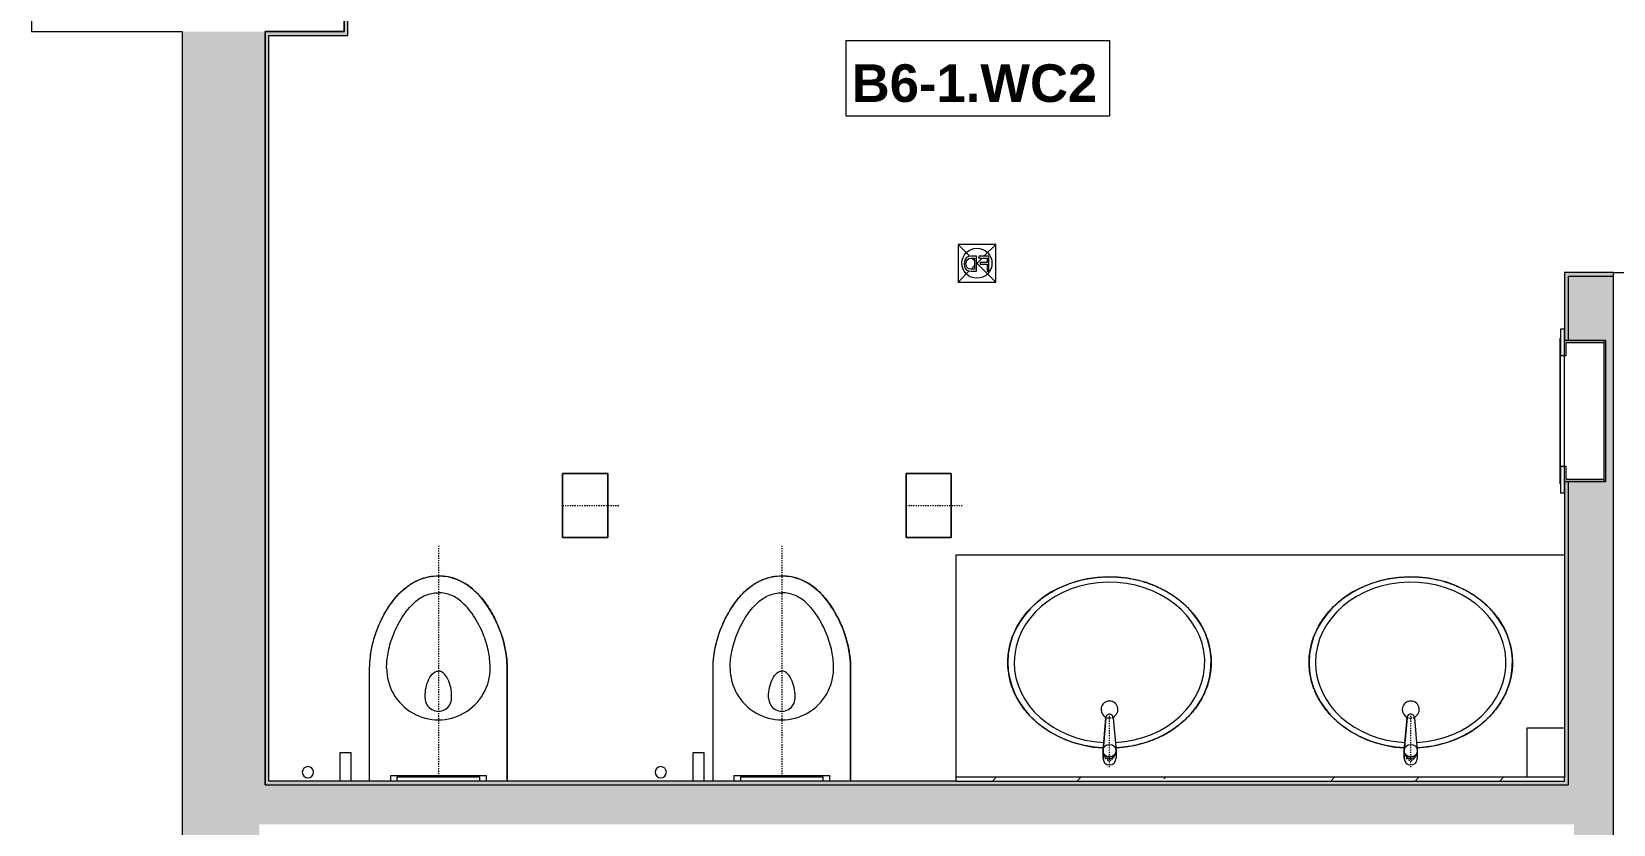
# Model space of a CAD drawing. Header units: millimetres. Extents: x -32090 to 18410, y 18847 to 76047.
# Drawn here: x -10605 to -6405, y 71727 to 73832 of the extents above; entities that cross this region are included whole.
import ezdxf

# ---------------------------------------------------------------- set-up
doc = ezdxf.new("R2010")
doc.units = ezdxf.units.MM
doc.linetypes.add('Dash', pattern=[6.35, 3.175, -3.175])
for name, color, linetype, lineweight in [('A-AREA-IDEN', 2, 'Continuous', 9), ('A-WALL', 113, 'Continuous', 5), ('A-WALL-PATT', 111, 'Continuous', 5), ('P-SANR-FIXT', 6, 'Continuous', 5), ('P-SANR-FIXT-HDLN', 131, 'Dash', 5)]:
    doc.layers.add(name, color=color, linetype=linetype, lineweight=lineweight)
doc.styles.add('Arial_B', font='arialbd.ttf', dxfattribs={"height": 100})

# ---------------------------------------------------------------- blocks, each defined once
blk = doc.blocks.new('TOILET PAPER DISPENSER - DS708PAS-8196662-1st Traffic Floor Plan - Pedestrian')
at = {"layer": 'P-SANR-FIXT', "color": 7}
for p, q in [((85, 0), (-85, 0)), ((-85, 0), (-85, -120)), ((-85, -120), (-85, 0)), ((-85, 0), (85, 0)), ((85, -120), (85, 0)), ((85, 0), (85, -120)), ((-85, -120), (85, -120)), ((85, -120), (-85, -120))]:
    blk.add_line(p, q, dxfattribs=at)
at = {"layer": 'P-SANR-FIXT-HDLN', "color": 7}
blk.add_line((0, 0), (0, -150), dxfattribs=at)
blk = doc.blocks.new('TWOG_Plumbing Accessory Bidet Spray-GEN-UN - THX20NBPIV-8528021-1st Traffic Floor Plan - Pedestrian')
at = {"layer": 'P-SANR-FIXT', "color": 7}
for p, q in [((-15, 75), (-15, 0)), ((15, 75), (-15, 75)), ((15, 0), (15, 75))]:
    blk.add_line(p, q, dxfattribs=at)
for start, end in [(0, 180), (180, 360)]:
    blk.add_arc((-100, 23.4), 15, start, end, dxfattribs=at)
blk = doc.blocks.new('TOTO-WC-WH - TOILET-V35-1st Traffic Floor Plan - Pedestrian')
at = {"layer": 'P-SANR-FIXT', "color": 7}
for p, q in [((-182.5, -300), (-182.5, 0)), ((-182.5, 0), (-182.5, -300)), ((-127.5, 0), (-127.5, -15)), ((127.5, -15), (-127.5, -15)), ((127.5, -15), (127.5, 0)), ((182.5, 0), (182.5, -300)), ((182.5, 0), (182.5, -300))]:
    blk.add_line(p, q, dxfattribs=at)
for centre, radius in [((0, -300), 137.5), ((0, -220.2), 35)]:
    blk.add_arc(centre, radius, 360, 180, dxfattribs=at)
for points, knots in [([(-35, -220.2), (-36, -233.8), (-30.7, -267.6), (-12.3, -292), (0, -292)], [0, 0, 0, 0, 0.0856719, 0.1699366, 0.1699366, 0.1699366, 0.1699366]), ([(35, -220.2), (36, -233.8), (30.7, -267.6), (12.3, -292), (0, -292)], [0, 0, 0, 0, 0.0856719, 0.1699366, 0.1699366, 0.1699366, 0.1699366]), ([(0, -545), (-8.6, -544.9), (-25, -543.5), (-43.9, -538), (-58, -531.9), (-68.1, -526.5), (-77.7, -520.3), (-89.9, -511.2), (-104, -498.3), (-119, -481), (-132.3, -462.4), (-143.9, -443.1), (-153.7, -423.7), (-164.7, -398.1), (-174.6, -366.9), (-181.2, -331.6), (-182.5, -310.1), (-182.5, -300)], [-1, -1, -1, -1, -0.9375, -0.875, -0.84375, -0.8125, -0.78125, -0.75, -0.6875, -0.625, -0.5625, -0.5, -0.4375, -0.375, -0.25, -0.125, 0, 0, 0, 0]), ([(-182.5, -300), (-182.5, -338.1), (-163, -438.6), (-72.5, -545), (0, -545)], [0, 0, 0, 0, 0.3064, 0.6503698, 0.6503698, 0.6503698, 0.6503698]), ([(-137.5, -300), (-137.5, -311.9), (-135.8, -332), (-129, -361.7), (-121.4, -385), (-111, -409.1), (-97.6, -433.6), (-81.6, -456.1), (-65.1, -473.5), (-49.1, -485.8), (-34, -493.8), (-18.1, -498.8), (-6.3, -500), (0, -500)], [0, 0, 0, 0, 0.118249, 0.1773736, 0.2364981, 0.2956226, 0.3547471, 0.4138717, 0.4729962, 0.5173396, 0.561683, 0.6060264, 0.6503698, 0.6503698, 0.6503698, 0.6503698]), ([(182.5, -300), (182.5, -310.1), (181.2, -331.6), (174.6, -366.9), (164.7, -398.1), (153.7, -423.7), (143.9, -443.1), (132.3, -462.4), (119, -481), (104, -498.3), (89.9, -511.2), (77.7, -520.3), (68.1, -526.5), (58, -531.9), (43.9, -538), (25, -543.5), (8.6, -544.9), (0, -545)], [-1, -1, -1, -1, -0.875, -0.75, -0.625, -0.5625, -0.5, -0.4375, -0.375, -0.3125, -0.25, -0.21875, -0.1875, -0.15625, -0.125, -0.0625, 0, 0, 0, 0]), ([(137.5, -300), (137.5, -311.9), (135.8, -332), (129, -361.7), (121.4, -385), (111, -409.1), (97.6, -433.6), (81.6, -456.1), (65.1, -473.5), (49.1, -485.8), (34, -493.8), (18.1, -498.8), (6.3, -500), (0, -500)], [0, 0, 0, 0, 0.118249, 0.1773736, 0.2364981, 0.2956226, 0.3547471, 0.4138717, 0.4729962, 0.5173396, 0.561683, 0.6060264, 0.6503698, 0.6503698, 0.6503698, 0.6503698]), ([(182.5, -300), (182.5, -338.1), (163, -438.6), (72.5, -545), (0, -545)], [0, 0, 0, 0, 0.3064, 0.6503698, 0.6503698, 0.6503698, 0.6503698])]:
    blk.add_open_spline(points, degree=3, knots=knots, dxfattribs=at)
at = {"layer": 'P-SANR-FIXT-HDLN', "color": 7}
blk.add_line((0, -625), (0, -11), dxfattribs=at)
blk = doc.blocks.new('TWOG_Plumbing Accessory Bidet Spray-GEN-UN - THX20NBPIV-V36-1st Traffic Floor Plan - Pedestrian')
at = {"layer": 'P-SANR-FIXT', "color": 7}
for p, q in [((-15, 75), (-15, 0)), ((15, 75), (-15, 75)), ((15, 0), (15, 75))]:
    blk.add_line(p, q, dxfattribs=at)
for start, end in [(0, 180), (180, 360)]:
    blk.add_arc((-100, 23.4), 15, start, end, dxfattribs=at)
blk = doc.blocks.new('TOTO-WC-WH - TOILET-V37-1st Traffic Floor Plan - Pedestrian')
at = {"layer": 'P-SANR-FIXT', "color": 7}
for p, q in [((-182.5, -300), (-182.5, 0)), ((-182.5, 0), (-182.5, -300)), ((-127.5, 0), (-127.5, -15)), ((127.5, -15), (-127.5, -15)), ((127.5, -15), (127.5, 0)), ((182.5, 0), (182.5, -300)), ((182.5, 0), (182.5, -300))]:
    blk.add_line(p, q, dxfattribs=at)
for centre, radius in [((0, -300), 137.5), ((0, -220.2), 35)]:
    blk.add_arc(centre, radius, 360, 180, dxfattribs=at)
for points, knots in [([(-35, -220.2), (-36, -233.8), (-30.7, -267.6), (-12.3, -292), (0, -292)], [0, 0, 0, 0, 0.0856719, 0.1699366, 0.1699366, 0.1699366, 0.1699366]), ([(35, -220.2), (36, -233.8), (30.7, -267.6), (12.3, -292), (0, -292)], [0, 0, 0, 0, 0.0856719, 0.1699366, 0.1699366, 0.1699366, 0.1699366]), ([(0, -545), (-8.6, -544.9), (-25, -543.5), (-43.9, -538), (-58, -531.9), (-68.1, -526.5), (-77.7, -520.3), (-89.9, -511.2), (-104, -498.3), (-119, -481), (-132.3, -462.4), (-143.9, -443.1), (-153.7, -423.7), (-164.7, -398.1), (-174.6, -366.9), (-181.2, -331.6), (-182.5, -310.1), (-182.5, -300)], [-1, -1, -1, -1, -0.9375, -0.875, -0.84375, -0.8125, -0.78125, -0.75, -0.6875, -0.625, -0.5625, -0.5, -0.4375, -0.375, -0.25, -0.125, 0, 0, 0, 0]), ([(-182.5, -300), (-182.5, -338.1), (-163, -438.6), (-72.5, -545), (0, -545)], [0, 0, 0, 0, 0.3064, 0.6503698, 0.6503698, 0.6503698, 0.6503698]), ([(-137.5, -300), (-137.5, -311.9), (-135.8, -332), (-129, -361.7), (-121.4, -385), (-111, -409.1), (-97.6, -433.6), (-81.6, -456.1), (-65.1, -473.5), (-49.1, -485.8), (-34, -493.8), (-18.1, -498.8), (-6.3, -500), (0, -500)], [0, 0, 0, 0, 0.118249, 0.1773736, 0.2364981, 0.2956226, 0.3547471, 0.4138717, 0.4729962, 0.5173396, 0.561683, 0.6060264, 0.6503698, 0.6503698, 0.6503698, 0.6503698]), ([(182.5, -300), (182.5, -310.1), (181.2, -331.6), (174.6, -366.9), (164.7, -398.1), (153.7, -423.7), (143.9, -443.1), (132.3, -462.4), (119, -481), (104, -498.3), (89.9, -511.2), (77.7, -520.3), (68.1, -526.5), (58, -531.9), (43.9, -538), (25, -543.5), (8.6, -544.9), (0, -545)], [-1, -1, -1, -1, -0.875, -0.75, -0.625, -0.5625, -0.5, -0.4375, -0.375, -0.3125, -0.25, -0.21875, -0.1875, -0.15625, -0.125, -0.0625, 0, 0, 0, 0]), ([(137.5, -300), (137.5, -311.9), (135.8, -332), (129, -361.7), (121.4, -385), (111, -409.1), (97.6, -433.6), (81.6, -456.1), (65.1, -473.5), (49.1, -485.8), (34, -493.8), (18.1, -498.8), (6.3, -500), (0, -500)], [0, 0, 0, 0, 0.118249, 0.1773736, 0.2364981, 0.2956226, 0.3547471, 0.4138717, 0.4729962, 0.5173396, 0.561683, 0.6060264, 0.6503698, 0.6503698, 0.6503698, 0.6503698]), ([(182.5, -300), (182.5, -338.1), (163, -438.6), (72.5, -545), (0, -545)], [0, 0, 0, 0, 0.3064, 0.6503698, 0.6503698, 0.6503698, 0.6503698])]:
    blk.add_open_spline(points, degree=3, knots=knots, dxfattribs=at)
at = {"layer": 'P-SANR-FIXT-HDLN', "color": 7}
blk.add_line((0, -625), (0, -11), dxfattribs=at)
blk = doc.blocks.new('LAVABOR COUNTER2 - COUNTER TOP 2-9917174-1st Traffic Floor Plan - Pedestrian')
at = {"layer": 'P-SANR-FIXT', "color": 7}
for p, q in [((808, 600), (-808, 600)), ((-808, 600), (-808, 10))]:
    blk.add_line(p, q, dxfattribs=at)
blk = doc.blocks.new('LAVABOR BASIN - LAVABOR BASIN-11884299-1st Traffic Floor Plan - Pedestrian')
at = {"layer": 'P-SANR-FIXT', "color": 7}
for start, end in [(295.9753, 180), (180, 243.6978)]:
    blk.add_arc((0, 190), 22.5, start, end, dxfattribs=at)
for major_axis, ratio, start_param, end_param in [((270, 0), 0.842593, 4.77385, 9.424778), ((253, 0), 0.841897, 4.77344, 9.424778), ((270, 0), 0.842593, 3.141593, 4.650928), ((253, 0), 0.841897, 3.141593, 4.649557)]:
    blk.add_ellipse((0, 315), major_axis=major_axis, ratio=ratio, start_param=start_param, end_param=end_param, dxfattribs=at)
for points, knots in [([(-270, 315), (-270, 322), (-269.2, 336), (-265.8, 356.6), (-260.2, 376.8), (-252.4, 396.7), (-242.5, 415.7), (-232.5, 431), (-223.6, 442.7), (-214.1, 454), (-200.9, 467.4), (-186.4, 479.9), (-174.1, 489), (-161.2, 497.7), (-144.2, 507.7), (-122.8, 517.9), (-103.9, 525.2), (-88.4, 530), (-72.9, 534.2), (-56.8, 537.6), (-40.4, 540), (-27.7, 541.4), (-14.2, 542.3), (0, 542.6), (14.2, 542.3), (28.2, 541.4), (42.2, 539.8), (56.2, 537.6), (70, 534.8), (83.5, 531.5), (96.7, 527.5), (109.9, 522.9), (122.7, 517.8), (135.1, 512.1), (147.1, 505.9), (158.8, 499.1), (170, 491.8), (180.7, 484.1), (191, 476), (200.7, 467.3), (210, 458.2), (218.5, 448.8), (226.5, 439), (233.9, 428.8), (240.7, 418.3), (246.8, 407.6), (252.2, 396.6), (256.9, 385.3), (260.9, 373.9), (265.3, 358.5), (269, 339), (270, 323.1), (270, 315)], [-1, -1, -1, -1, -0.970833, -0.941667, -0.9125, -0.883333, -0.854167, -0.825, -0.810417, -0.795833, -0.766667, -0.7375, -0.722917, -0.708333, -0.679167, -0.65, -0.620833, -0.60625, -0.591667, -0.5625, -0.547917, -0.533333, -0.516667, -0.5, -0.483333, -0.466667, -0.45, -0.433333, -0.416667, -0.4, -0.383333, -0.366667, -0.35, -0.333333, -0.316667, -0.3, -0.283333, -0.266667, -0.25, -0.233333, -0.216667, -0.2, -0.183333, -0.166667, -0.15, -0.133333, -0.116667, -0.1, -0.083333, -0.066667, -0.033333, 0, 0, 0, 0]), ([(-16.6, 87.9), (-20.5, 88.1), (-29.1, 88.7), (-42.2, 90.2), (-56.2, 92.4), (-70, 95.2), (-83.5, 98.5), (-96.7, 102.5), (-109.9, 107.1), (-122.7, 112.2), (-135.1, 117.9), (-147.1, 124.1), (-158.8, 130.9), (-170, 138.2), (-180.7, 145.9), (-191, 154), (-200.7, 162.7), (-210, 171.8), (-218.5, 181.2), (-226.5, 191), (-233.9, 201.2), (-240.7, 211.7), (-246.8, 222.4), (-252.2, 233.4), (-256.9, 244.7), (-260.9, 256.1), (-265.3, 271.5), (-269, 291), (-270, 306.9), (-270, 315)], [-0.4804075, -0.4804075, -0.4804075, -0.4804075, -0.4666667, -0.45, -0.4333333, -0.4166667, -0.4, -0.3833333, -0.3666667, -0.35, -0.3333333, -0.3166667, -0.3, -0.2833333, -0.2666667, -0.25, -0.2333333, -0.2166667, -0.2, -0.1833333, -0.1666667, -0.15, -0.1333333, -0.1166667, -0.1, -0.0833333, -0.0666667, -0.0333333, 0, 0, 0, 0]), ([(270, 315), (270, 308), (269.2, 294), (265.8, 273.4), (260.2, 253.2), (252.4, 233.3), (242.5, 214.3), (232.5, 199), (223.6, 187.3), (214.1, 176), (200.9, 162.6), (186.4, 150.1), (174.1, 141), (161.2, 132.3), (144.2, 122.3), (122.8, 112.1), (103.9, 104.8), (88.4, 100), (72.9, 95.8), (56.8, 92.4), (40.4, 90), (28.5, 88.7), (20.5, 88.1), (16.6, 87.9)], [-1, -1, -1, -1, -0.9708333, -0.9416667, -0.9125, -0.8833333, -0.8541667, -0.825, -0.8104167, -0.7958333, -0.7666667, -0.7375, -0.7229167, -0.7083333, -0.6791667, -0.65, -0.6208333, -0.60625, -0.5916667, -0.5625, -0.5479167, -0.5333333, -0.5195925, -0.5195925, -0.5195925, -0.5195925])]:
    blk.add_open_spline(points, degree=3, knots=knots, dxfattribs=at)
blk = doc.blocks.new('Floor Drain-2D _SWA_ - FD-100-11894176-1st Traffic Floor Plan - Pedestrian')
at = {"layer": 'P-SANR-FIXT', "color": 7}
for p, q in [((1.4, -1.4), (-50, 50)), ((50, 50), (-50, 50)), ((-50, 50), (-50, -50)), ((20.3, 20.3), (50, 50)), ((50, -50), (50, 50)), ((-31.8, 20.8), (-31.8, -18.6)), ((-26.9, 20.8), (-31.8, 20.8)), ((-26.9, 2.9), (-26.9, 20.8)), ((-8.5, 2.9), (-26.9, 2.9)), ((-13.7, -13.7), (1.4, 1.4)), ((-8.5, -2), (-8.5, 2.9)), ((1.4, 20.8), (1.4, -18.6)), ((15.6, 20.8), (1.4, 20.8)), ((6.3, 15.8), (15, 15.8)), ((6.3, -13.7), (6.3, 15.8)), ((6.3, 6.3), (15.7, 15.7)), ((15, 15.8), (21.4, 15.1)), ((22, 20.1), (15.6, 20.8)), ((21.4, 15.1), (25, 13.1)), ((26.7, 18.1), (22, 20.1)), ((25, 13.1), (28, 8.2)), ((30.3, 14.5), (26.7, 18.1)), ((29.1, 0.8), (27, -8.6)), ((28, 8.2), (29.1, 0.8)), ((33, 8.8), (30.3, 14.5)), ((32.5, -8.5), (34, 0.8)), ((34, 0.8), (33, 8.8)), ((-50, -50), (-18.6, -18.6)), ((-31.8, -18.6), (-5.4, -18.6)), ((-26.9, -13.7), (-26.9, -2)), ((-26.9, -2), (-8.5, -2)), ((-5.4, -13.7), (-26.9, -13.7)), ((-5.4, -18.6), (-5.4, -13.7)), ((1.4, -18.6), (15, -18.6)), ((13.7, -13.7), (6.3, -6.3)), ((14.9, -13.7), (6.3, -13.7)), ((21.9, -12.9), (14.9, -13.7)), ((15, -18.6), (22, -18.1)), ((50, -50), (18.4, -18.4)), ((27, -8.6), (21.9, -12.9)), ((22, -18.1), (27.8, -15.2)), ((27.8, -15.2), (32.5, -8.5)), ((-50, -50), (50, -50))]:
    blk.add_line(p, q, dxfattribs=at)
blk.add_circle((0, 0), 40, dxfattribs=at)
blk = doc.blocks.new('Mirror1 - Type 3-10973679-1st Traffic Floor Plan - Pedestrian')
at = {"layer": 'P-SANR-FIXT'}
h = blk.add_hatch(dxfattribs=at)
h.set_pattern_fill('FP_31', color=256, style=0, pattern_type=2)
h.set_pattern_definition([(225, (-7217.94, 71837), (-84.19025, -308.69666), [396.875, -79.375, 1.676, -77.699])])
h.paths.add_polyline_path([(177.9, -5), (-683, -5), (-683, -15), (933, -15), (933, -5), (756, -5)])
at = {"layer": 'P-SANR-FIXT', "color": 7}
for p, q in [((933, -5), (-683, -5)), ((-683, -5), (-683, -15)), ((-683, -15), (933, -15)), ((933, -15), (933, -5))]:
    blk.add_line(p, q, dxfattribs=at)
blk = doc.blocks.new('hop xit xa phong - LT764-V47-1st Traffic Floor Plan - Pedestrian')
at = {"layer": 'P-SANR-FIXT', "color": 7}
for p, q in [((50, 0), (50, 130)), ((50, 0), (50, 130)), ((-50, 0), (50, 0)), ((-50, 0), (50, 0))]:
    blk.add_line(p, q, dxfattribs=at)
blk = doc.blocks.new('BASIN TAP 1 - BASIN TAP 1_ERASE_-11877606-1st Traffic Floor Plan - Pedestrian')
at = {"layer": 'P-SANR-FIXT', "color": 7}
for p, q in [((-17.2, 44.2), (-10, 131.2)), ((-10, 131.2), (-17.2, 44.2)), ((10, 131.2), (17.3, 44.2)), ((10, 131.2), (17.3, 44.2)), ((-17.2, 23.4), (-17.2, 44.2)), ((-17.2, 44.2), (-17.2, 23.4)), ((17.3, 44.2), (17.3, 23.4)), ((17.3, 44.2), (17.3, 23.4))]:
    blk.add_line(p, q, dxfattribs=at)
for centre, radius, start, end in [((0, 131.2), 10, 0, 180), ((0, 131.2), 10, 0, 180), ((0, 23.4), 17.2, 180, 0), ((0, 23.4), 17.2, 180, 0)]:
    blk.add_arc(centre, radius, start, end, dxfattribs=at)
blk.add_ellipse((0, 44.2), major_axis=(-17.2, 0), ratio=0.965926, dxfattribs=at)
blk.add_ellipse((0, 40.4), major_axis=(-17.2, 0), ratio=0.965926, start_param=0, end_param=3.141593, dxfattribs=at)
at = {"layer": 'P-SANR-FIXT-HDLN', "color": 7}
for p, q in [((-12.5, 131.3), (12.5, 131.3)), ((0, 0), (0, 143.8)), ((-12.5, 23.4), (12.5, 23.4))]:
    blk.add_line(p, q, dxfattribs=at)
blk.add_circle((0, 23.4), 6.5, dxfattribs=at)
blk = doc.blocks.new('TOTO-FLUSH PANEL - MB005DG-V49-1st Traffic Floor Plan - Pedestrian')
at = {"layer": 'P-SANR-FIXT', "color": 7}
for p, q in [((-110, 11), (110, 11)), ((-110, 11), (-110, 0)), ((110, 0), (110, 11))]:
    blk.add_line(p, q, dxfattribs=at)
blk = doc.blocks.new('TOTO-FLUSH PANEL - MB005DG-V50-1st Traffic Floor Plan - Pedestrian')
at = {"layer": 'P-SANR-FIXT', "color": 7}
for p, q in [((-110, 11), (110, 11)), ((-110, 11), (-110, 0)), ((110, 0), (110, 11))]:
    blk.add_line(p, q, dxfattribs=at)
blk = doc.blocks.new('TOWEL AND WASTE 1 - towel_dwg-11893426-1st Traffic Floor Plan - Pedestrian')
at = {"layer": 'P-SANR-FIXT', "color": 7, "flags": 128}
blk.add_lwpolyline([(32597.9, 0), (32984.9, 0), (32597.9, 0)], dxfattribs=at)
blk.add_lwpolyline([(32597.9, 0), (32984.9, 0), (32597.9, 0)], dxfattribs=at)
blk = doc.blocks.new('TOWEL AND WASTE 1 - Towel And Waste-13_1-11893429-1st Traffic Floor Plan - Pedestrian')
at = {"layer": 'P-SANR-FIXT', "color": 7}
for p, q in [((-92.5, 15), (-92.5, 5)), ((-22.5, 15), (-92.5, 15)), ((-92.5, 5), (-62, 5)), ((-62, 5), (-62, -104.9)), ((-62, 5), (312, 5)), ((-62, -99.9), (-62, 5)), ((-57, 0), (-22.5, 0)), ((-57, -99.9), (-57, 0)), ((-22.5, 0), (-22.5, 15)), ((272.5, 15), (272.5, 0)), ((342.5, 15), (272.5, 15)), ((272.5, 0), (307, 0)), ((307, 0), (307, -99.9)), ((312, 5), (342.5, 5)), ((312, -104.9), (312, 5)), ((312, 5), (312, -99.9)), ((342.5, 5), (342.5, 15)), ((312, -99.9), (-62, -99.9)), ((-62, -104.9), (312, -104.9)), ((307, -99.9), (-57, -99.9))]:
    blk.add_line(p, q, dxfattribs=at)
blk.add_blockref('TOWEL AND WASTE 1 - towel_dwg-11893426-1st Traffic Floor Plan - Pedestrian', (-32666.4, 16))
blk = doc.blocks.new('Room Tag - Room Tag-8377849-1st Traffic Floor Plan - Pedestrian')
at = {"layer": 'A-AREA-IDEN'}
for p, q in [((-7, -0.80625), (-7, -4.80625)), ((-7, -0.80625), (7, -0.80625)), ((7, -0.80625), (7, -4.80625)), ((-7, -4.80625), (7, -4.80625))]:
    blk.add_line(p, q, dxfattribs=at)

msp = doc.modelspace()

# ---------------------------------------------------------------- hatches: boundary and pattern name
at = {"layer": 'A-WALL-PATT'}
for points in [[(-9764.9, 73822), (-9764.9, 74767), (-9774.9, 74767), (-9774.9, 73822)], [(-9999.9, 71832), (-9984.9, 71832), (-9984.9, 73832), (-10204.9, 73832), (-10204.9, 71832)], [(-9774.9, 73822), (-9774.9, 73832), (-9984.9, 73832), (-9984.9, 73822), (-9974.9, 73822)], [(-9984.9, 71832), (-9974.9, 71832), (-9974.9, 73822), (-9984.9, 73822), (-9984.9, 71842)], [(-6404.9, 71727), (-6404.9, 73182), (-6524.9, 73182), (-6524.9, 73011.5), (-6430.1, 73011.5), (-6430.1, 72637.5), (-6524.9, 72637.5), (-6524.9, 71727), (-6509.9, 71727)], [(-10204.9, 71527), (-9999.9, 71527), (-9999.9, 71832), (-10204.9, 71832), (-10204.9, 71682.8)], [(-9999.9, 71727), (-6524.9, 71727), (-6524.9, 71832), (-9999.9, 71832)], [(-6524.9, 71832), (-6524.9, 71842), (-9974.9, 71842), (-9974.9, 71832), (-6534.9, 71832)], [(-6509.9, 71727), (-6509.9, 71527), (-6404.9, 71527), (-6404.9, 71727)]]:
    msp.add_hatch(color=256, dxfattribs=at).paths.add_polyline_path(points)
h = msp.add_hatch(color=256, dxfattribs=at)
h.paths.add_polyline_path([(-6534.9, 71842), (-6524.9, 71842), (-6524.9, 72637.5), (-6534.9, 72637.5), (-6534.9, 71852)])
h.paths.add_polyline_path([(-6524.9, 73011.5), (-6524.9, 73192), (-6534.9, 73192), (-6534.9, 73011.5), (-6526.2, 73011.5)])
h = msp.add_hatch(color=256, dxfattribs=at)
h.paths.add_polyline_path([(-5394.9, 73182), (-5394.9, 73192), (-5404.9, 73192), (-5404.9, 73182)])
h.paths.add_polyline_path([(-6524.9, 73182), (-6404.9, 73182), (-6404.9, 73192), (-6524.9, 73192)])

# ---------------------------------------------------------------- linework, layer by layer
at = {"layer": 'A-WALL', "lineweight": 15}
for p, q in [((-9774.9, 73832), (-9774.9, 74777)), ((-9774.9, 74777), (-9774.9, 73832)), ((-9764.9, 73822), (-9764.9, 74767)), ((-10604.9, 74662), (-10604.9, 73832)), ((-10604.9, 73832), (-10204.9, 73832)), ((-10204.9, 73832), (-10204.9, 71832)), ((-9984.9, 73832), (-9774.9, 73832)), ((-9774.9, 73832), (-9984.9, 73832)), ((-9984.9, 73832), (-9984.9, 71832)), ((-9984.9, 71832), (-9984.9, 73832)), ((-9974.9, 73822), (-9764.9, 73822)), ((-9974.9, 71842), (-9974.9, 73822)), ((-6534.9, 73192), (-6534.9, 73011.5)), ((-6404.9, 73192), (-6534.9, 73192)), ((-6524.9, 73182), (-6524.9, 73011.5)), ((-6404.9, 73182), (-6524.9, 73182)), ((-6404.9, 71542), (-6404.9, 73192)), ((-6534.9, 72637.5), (-6534.9, 71852)), ((-6524.9, 72637.5), (-6524.9, 71832)), ((-10204.9, 71832), (-10204.9, 68702)), ((-9984.9, 71832), (-6524.9, 71832)), ((-8150.9, 71842), (-9974.9, 71842))]:
    msp.add_line(p, q, dxfattribs=at)
at = {"layer": 'A-WALL'}
msp.add_line((-6404.9, 73192), (-5404.9, 73192), dxfattribs=at)

# ---------------------------------------------------------------- block references
at = {"layer": 'A-AREA-IDEN', "xscale": 49.99999999999998, "yscale": 49.99999999999998, "zscale": 49.99999999999998}
msp.add_blockref('Room Tag - Room Tag-8377849-1st Traffic Floor Plan - Pedestrian', (-8093, 73848.9), dxfattribs=at)
at = {"layer": 'P-SANR-FIXT', "color": 7}
for name, p, rotation in [('Floor Drain-2D _SWA_ - FD-100-11894176-1st Traffic Floor Plan - Pedestrian', (-8094.9, 73217), 180), ('TOWEL AND WASTE 1 - Towel And Waste-13_1-11893429-1st Traffic Floor Plan - Pedestrian', (-6529.9, 72699.5), 90), ('TOILET PAPER DISPENSER - DS708PAS-8196662-1st Traffic Floor Plan - Pedestrian', (-9194.9, 72574), 90.00000000000058), ('TOILET PAPER DISPENSER - DS708PAS-8196662-1st Traffic Floor Plan - Pedestrian', (-8282.9, 72574), 90.00001672904199), ('TOTO-WC-WH - TOILET-V35-1st Traffic Floor Plan - Pedestrian', (-9524.9, 71842), 179.9999832695217), ('TOTO-WC-WH - TOILET-V37-1st Traffic Floor Plan - Pedestrian', (-8612.9, 71842), 180), ('hop xit xa phong - LT764-V47-1st Traffic Floor Plan - Pedestrian', (-6584.9, 71982), 180), ('Mirror1 - Type 3-10973679-1st Traffic Floor Plan - Pedestrian', (-7217.9, 71837), 180)]:
    msp.add_blockref(name, p, dxfattribs=dict(at, rotation=rotation))
for name, p in [('LAVABOR COUNTER2 - COUNTER TOP 2-9917174-1st Traffic Floor Plan - Pedestrian', (-7342.9, 71842)), ('LAVABOR BASIN - LAVABOR BASIN-11884299-1st Traffic Floor Plan - Pedestrian', (-7742.9, 71842)), ('LAVABOR BASIN - LAVABOR BASIN-11884299-1st Traffic Floor Plan - Pedestrian', (-6942.9, 71842)), ('BASIN TAP 1 - BASIN TAP 1_ERASE_-11877606-1st Traffic Floor Plan - Pedestrian', (-7742.9, 71878.6)), ('BASIN TAP 1 - BASIN TAP 1_ERASE_-11877606-1st Traffic Floor Plan - Pedestrian', (-6942.9, 71878.6)), ('TWOG_Plumbing Accessory Bidet Spray-GEN-UN - THX20NBPIV-8528021-1st Traffic Floor Plan - Pedestrian', (-9771.4, 71842)), ('TWOG_Plumbing Accessory Bidet Spray-GEN-UN - THX20NBPIV-V36-1st Traffic Floor Plan - Pedestrian', (-8834.4, 71842)), ('TOTO-FLUSH PANEL - MB005DG-V50-1st Traffic Floor Plan - Pedestrian', (-9524.9, 71842)), ('TOTO-FLUSH PANEL - MB005DG-V49-1st Traffic Floor Plan - Pedestrian', (-8612.9, 71842))]:
    msp.add_blockref(name, p, dxfattribs=at)

# ---------------------------------------------------------------- texts
at = {"layer": 'A-AREA-IDEN', "insert": (-8427.4, 73745.2), "char_height": 100, "width": 797.679, "attachment_point": 1, "style": 'Arial_B'}
msp.add_mtext('B6-1.WC2', dxfattribs=at)

doc.saveas('drawing.dxf')
